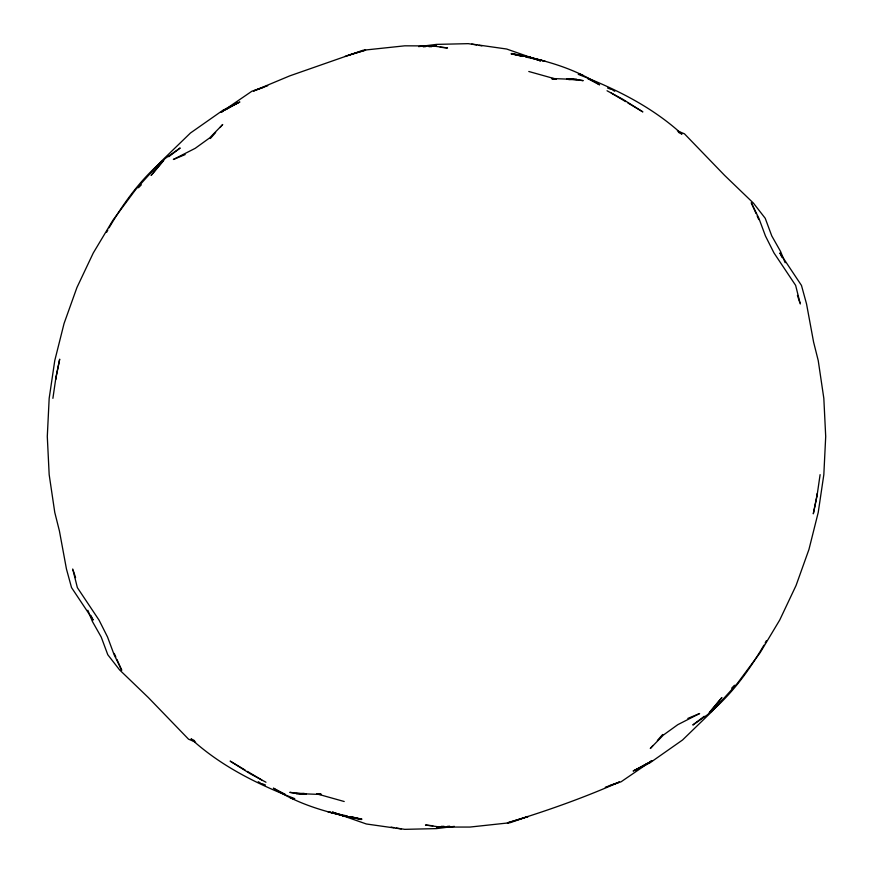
<?xml version="1.0" encoding="UTF-8"?>
<svg xmlns="http://www.w3.org/2000/svg" width="873" height="873" viewBox="0 0 873 873"><rect width="100%" height="100%" fill="white"/><g stroke="black" fill="none" stroke-linecap="round" stroke-linejoin="round"><path stroke-width="1.31" d="M52.893 398.35L55.981 377.136L59.691 359.174L55.643 379.46L55.981 377.136M817.019 495.864L817.357 493.54L813.309 513.826L817.019 495.864L820.107 474.65M106.604 232.305L107.826 230.068M109.06 227.831C123.442 203.278 140.455 179.532 162.378 161.09M763.94 645.169C749.558 669.722 732.545 693.468 710.622 711.91M765.174 642.932L766.396 640.695M163.567 160.643L151.105 175.44L165.019 158.58L180.187 147.995L168.762 156.693M709.433 712.357L721.895 697.56L707.981 714.42L692.813 725.005L704.238 716.307M210.328 138.512L215.631 132.51M220.051 127.513L222.702 124.512L209.684 137.89L195.225 148.312L173.367 159.475L185.163 154.576M652.949 745.487L650.298 748.488L663.316 735.11L677.775 724.688L699.633 713.525L687.837 718.424M657.369 740.49L662.672 734.488M138.512 187.728L141.328 184.803M731.672 688.197L734.488 685.272M221.306 112.148L251.871 91.239L267.716 85.75M651.695 760.852L621.129 781.761L605.284 787.25M221.371 112.224L223.597 110.915M225.812 109.605L238.023 102.403L223.979 110.347M647.188 763.395L634.977 770.597L649.021 762.653M649.403 762.085L651.629 760.776M223.924 110.456L239.868 101.988L222.91 110.26L190.445 133.012L161.287 161.287L135.642 189.594L112.89 220.269L93.247 253.028L76.922 287.555L64.056 323.523L54.77 360.571L49.172 398.35L47.295 436.5L49.172 474.65L54.77 512.429L59.419 530.959L66.457 569.043L71.521 587.562L93.127 620.016L90.879 615.443M649.076 762.544L633.132 771.012L650.09 762.74L682.555 739.988L711.713 711.713L737.358 683.406L760.11 652.731L779.753 619.972L796.078 585.445L808.944 549.477L818.23 512.429L823.828 474.65L825.705 436.5L823.828 398.35L818.23 360.571L813.581 342.041L806.543 303.957L801.479 285.438L779.873 252.984L782.121 257.557M263.722 87.289L253.508 91.021L289.803 75.853L363.004 50.263L404.777 45.822L432.779 45.942L447.522 47.96L440.221 47.24M609.278 785.711L619.492 781.979C583.12 798.086 545.472 811.366 507.409 822.868L528.165 816.517L509.996 822.737L469.98 827.058L440.221 827.058L425.478 825.04L432.779 825.76M344.835 56.483L365.591 50.132L348.065 55.25M418.604 46.618L436.5 44.392L468.223 43.65L476.811 44.97M454.397 826.382L436.5 828.608L404.777 829.35L396.189 828.03M428.479 46.509L436.5 45.811L428.403 46.269M444.521 826.491L436.5 827.189L444.597 826.731M425.708 46.422L423.012 46.585L425.904 46.52M447.292 826.578L449.988 826.415L447.096 826.48M568.803 79.629L576.824 79.498L583.186 80.654L566.653 78.69L576.824 79.498L551.867 78.505M304.197 793.371L296.176 793.502L289.814 792.346L306.347 794.31L296.176 793.502L321.133 794.495M429.2 46.585L431.589 46.695M441.411 826.305L443.8 826.415M471.747 44.054L506.646 49.019L540.463 60.848M401.253 828.946L366.354 823.981L332.537 812.152M551.747 78.625L556.265 79.181L528.787 71.488M321.253 794.375L316.735 793.819L344.213 801.512M551.878 78.668L554.399 79.039M318.601 793.961L321.122 794.332M479.146 45.374L481.885 45.876M391.115 827.124L393.854 827.626M522.982 56.418L511.043 53.831L526.845 56.57L545.003 61.208L525.633 56.996M347.367 816.004L327.997 811.792L346.155 816.43L361.957 819.169L350.018 816.582M522.196 56.33L511.709 53.482C542.351 59.648 573.103 67.428 599.587 84.845L587.649 78.603M350.804 816.67L361.291 819.518C330.649 813.352 299.897 805.572 273.413 788.155L285.351 794.397M540.038 60.553L529.136 56.92L540.354 60.837M332.962 812.447L343.864 816.08L332.646 812.163M578.253 74.347C615.64 88.871 652.022 106.812 681.911 134.126L678.43 132.347M294.747 798.653C257.36 784.129 220.978 766.188 191.089 738.874L194.57 740.653M607.575 87.998L611.318 89.472M261.682 783.528L265.425 785.002M677.404 130.874L684.465 133.82L724.623 175.408L753.41 203.103L765.217 218.272L771.776 235.928L780.549 251.424L785.154 262.729M195.596 742.126L188.535 739.18L148.377 697.592L119.59 669.897L107.783 654.728L101.224 637.072L92.451 621.576L87.846 610.271M579.334 73.823L583.055 75.449M289.945 797.551L293.666 799.177M607.03 90.759L622.798 99.271L642.855 111.897L627.873 102.938M265.97 782.241L250.202 773.729L230.145 761.103L245.127 770.062M611.296 93.062L625.614 101.595M247.386 771.405L261.704 779.938M612.573 89.963L614.767 91.283M258.233 781.717L260.427 783.037M756.094 213.558L751.26 202.722L758.888 218.315L765.446 235.972L773.958 252.886L795.63 285.362L800.29 304M757.164 215.969L758.768 219.581M114.232 653.419L115.836 657.031M116.906 659.442L121.74 670.278L114.112 654.685L107.554 637.028L99.042 620.114L77.37 587.638L72.71 569M797.42 295.401L799.875 302.778M73.125 570.222L75.58 577.599"/></g></svg>
